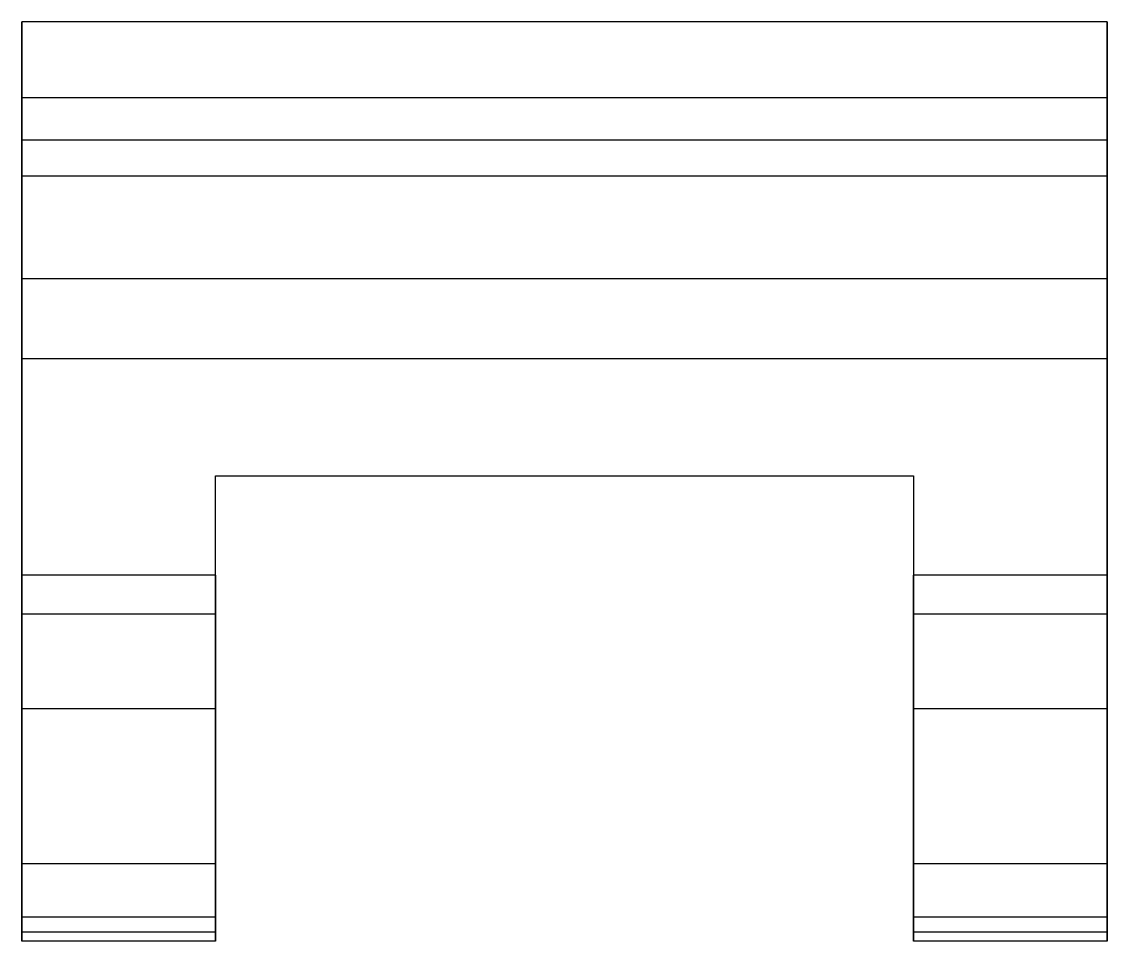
# Model space of a CAD drawing. Extents: x 0 to 1.35, y 0 to 1.54.
# Drawn here: x 0.602 to 1.352, y 0.9 to 1.535 of the extents above; entities that cross this region are included whole.
import ezdxf

# ---------------------------------------------------------------- set-up
doc = ezdxf.new("R2010")
doc.units = 0
doc.linetypes.add('HIDDEN', pattern=[9, 6, -3])
doc.layers.add('RIGHT', color=7, linetype='CONTINUOUS')
doc.layers.add('RIGHT_HID', color=7, linetype='HIDDEN')

msp = doc.modelspace()

# ---------------------------------------------------------------- linework, layer by layer
at = {"layer": 'RIGHT'}
for p, q in [((0.602409, 1.357872), (0.602409, 1.535183)), ((1.352409, 1.535183), (0.602409, 1.535183)), ((1.352409, 1.357872), (1.352409, 1.535183)), ((0.602409, 1.060714), (0.602409, 1.357872)), ((0.602409, 1.357872), (1.352409, 1.357872)), ((1.352409, 1.060714), (1.352409, 1.357872)), ((0.736337, 1.060714), (0.736337, 1.221429)), ((0.736337, 1.221429), (1.21848, 1.221429)), ((1.21848, 1.221429), (1.21848, 1.060714)), ((0.602409, 0.9), (0.602409, 1.060714)), ((0.602409, 1.060714), (0.736337, 1.060714)), ((0.736337, 1.060714), (0.736337, 0.940925)), ((1.21848, 1.060714), (1.21848, 0.940925)), ((1.21848, 1.060714), (1.352409, 1.060714)), ((1.352409, 0.9), (1.352409, 1.060714)), ((0.736337, 0.940925), (0.736337, 0.9)), ((1.21848, 0.940925), (1.21848, 0.9)), ((0.736337, 0.9), (0.602409, 0.9)), ((1.352409, 0.9), (1.21848, 0.9))]:
    msp.add_line(p, q, dxfattribs=at)
at = {"layer": 'RIGHT_HID', "linetype": 'HIDDEN'}
for p, q in [((0.602409, 1.535183), (0.602409, 1.453571)), ((1.352409, 1.535183), (1.352409, 1.453571)), ((0.602409, 1.453571), (0.602409, 1.482502)), ((0.602409, 1.482502), (0.602409, 1.428816)), ((1.352409, 1.482502), (0.602409, 1.482502)), ((1.352409, 1.453571), (1.352409, 1.482502)), ((1.352409, 1.482502), (1.352409, 1.428816)), ((0.602409, 1.357872), (0.602409, 1.453571)), ((0.602409, 1.453571), (0.602409, 1.302439)), ((0.602409, 1.453571), (1.352409, 1.453571)), ((0.602409, 1.453571), (1.352409, 1.453571)), ((1.352409, 1.357872), (1.352409, 1.453571)), ((1.352409, 1.453571), (1.352409, 1.302439)), ((0.602409, 1.428816), (0.602409, 1.357872)), ((0.602409, 1.428816), (1.352409, 1.428816)), ((1.352409, 1.428816), (1.352409, 1.357872)), ((0.602409, 1.302439), (0.602409, 1.060714)), ((0.602409, 1.302439), (1.352409, 1.302439)), ((1.352409, 1.302439), (1.352409, 1.060714)), ((0.736337, 1.221429), (1.21848, 1.221429)), ((0.736337, 1.060714), (0.736337, 1.221429)), ((1.21848, 1.221429), (1.21848, 1.060714)), ((0.602409, 1.126127), (0.602409, 1.152913)), ((0.602409, 1.152913), (0.602409, 1.126127)), ((0.736337, 1.152913), (0.602409, 1.152913)), ((0.736337, 1.126127), (0.736337, 1.152913)), ((0.736337, 1.152913), (0.736337, 1.126127)), ((1.21848, 1.126127), (1.21848, 1.152913)), ((1.21848, 1.152913), (1.21848, 1.126127)), ((1.352409, 1.152913), (1.21848, 1.152913)), ((1.352409, 1.126127), (1.352409, 1.152913)), ((1.352409, 1.152913), (1.352409, 1.126127)), ((0.602409, 1.060714), (0.602409, 1.126127)), ((0.602409, 1.126127), (0.602409, 1.060714)), ((0.602409, 1.126127), (0.736337, 1.126127)), ((0.602409, 1.126127), (0.736337, 1.126127)), ((0.736337, 1.060714), (0.736337, 1.126127)), ((0.736337, 1.126127), (0.736337, 1.060714)), ((1.21848, 1.060714), (1.21848, 1.126127)), ((1.21848, 1.126127), (1.21848, 1.060714)), ((1.21848, 1.126127), (1.352409, 1.126127)), ((1.21848, 1.126127), (1.352409, 1.126127)), ((1.352409, 1.060714), (1.352409, 1.126127)), ((1.352409, 1.126127), (1.352409, 1.060714)), ((0.602409, 1.060714), (0.602409, 0.916781)), ((0.602409, 1.060714), (0.602409, 0.953571)), ((0.602409, 0.953571), (0.602409, 1.060714)), ((0.602409, 1.060714), (0.736337, 1.060714)), ((0.602409, 1.060714), (0.736337, 1.060714)), ((0.602409, 1.060714), (0.736337, 1.060714)), ((0.736337, 0.916781), (0.736337, 1.060714)), ((0.736337, 0.940925), (0.736337, 1.060714)), ((0.736337, 1.060714), (0.736337, 0.953571)), ((0.736337, 0.953571), (0.736337, 1.060714)), ((1.21848, 1.060714), (1.21848, 0.953571)), ((1.21848, 0.953571), (1.21848, 1.060714)), ((1.21848, 0.916781), (1.21848, 1.060714)), ((1.21848, 1.060714), (1.21848, 0.940925)), ((1.21848, 1.060714), (1.352409, 1.060714)), ((1.21848, 1.060714), (1.352409, 1.060714)), ((1.21848, 1.060714), (1.352409, 1.060714)), ((1.352409, 1.060714), (1.352409, 0.916781)), ((1.352409, 1.060714), (1.352409, 0.953571)), ((1.352409, 0.953571), (1.352409, 1.060714)), ((0.736337, 0.953571), (0.602409, 0.953571)), ((1.352409, 0.953571), (1.21848, 0.953571)), ((0.602409, 0.916781), (0.602409, 0.90645)), ((0.602409, 0.916781), (0.602409, 0.90645)), ((0.602409, 0.916781), (0.736337, 0.916781)), ((0.736337, 0.90645), (0.736337, 0.916781)), ((1.21848, 0.90645), (1.21848, 0.916781)), ((1.21848, 0.916781), (1.352409, 0.916781)), ((1.352409, 0.916781), (1.352409, 0.90645)), ((1.352409, 0.916781), (1.352409, 0.90645)), ((0.602409, 0.90645), (0.602409, 0.9)), ((0.602409, 0.90645), (0.736337, 0.90645)), ((0.736337, 0.9), (0.736337, 0.90645)), ((1.21848, 0.9), (1.21848, 0.90645)), ((1.21848, 0.90645), (1.352409, 0.90645)), ((1.352409, 0.90645), (1.352409, 0.9))]:
    msp.add_line(p, q, dxfattribs=at)

doc.saveas('drawing.dxf')
